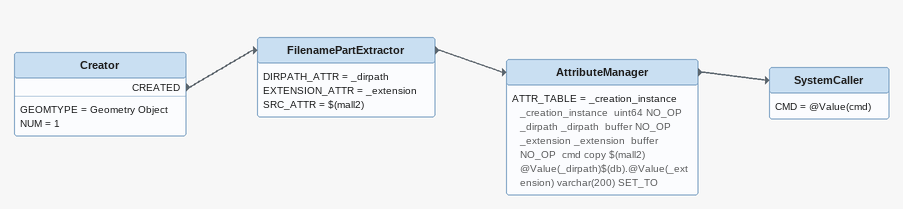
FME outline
Creator
    GEOMTYPE = Geometry Object
    NUM = 1
    CREATED -> FilenamePartExtractor
FilenamePartExtractor
    DIRPATH_ATTR = _dirpath
    EXTENSION_ATTR = _extension
    SRC_ATTR = $(mall2)
    -> AttributeManager
AttributeManager
    ATTR_TABLE = _creation_instance _creation_instance  uint64 NO_OP _dirpath _dirpath  buffer NO_OP _extension _extension  buffer NO_OP  cmd copy $(mall2) @Value(_dirpath)$(db).@Value(_extension) varchar(200) SET_TO
    -> SystemCaller
SystemCaller
    CMD = @Value(cmd)
